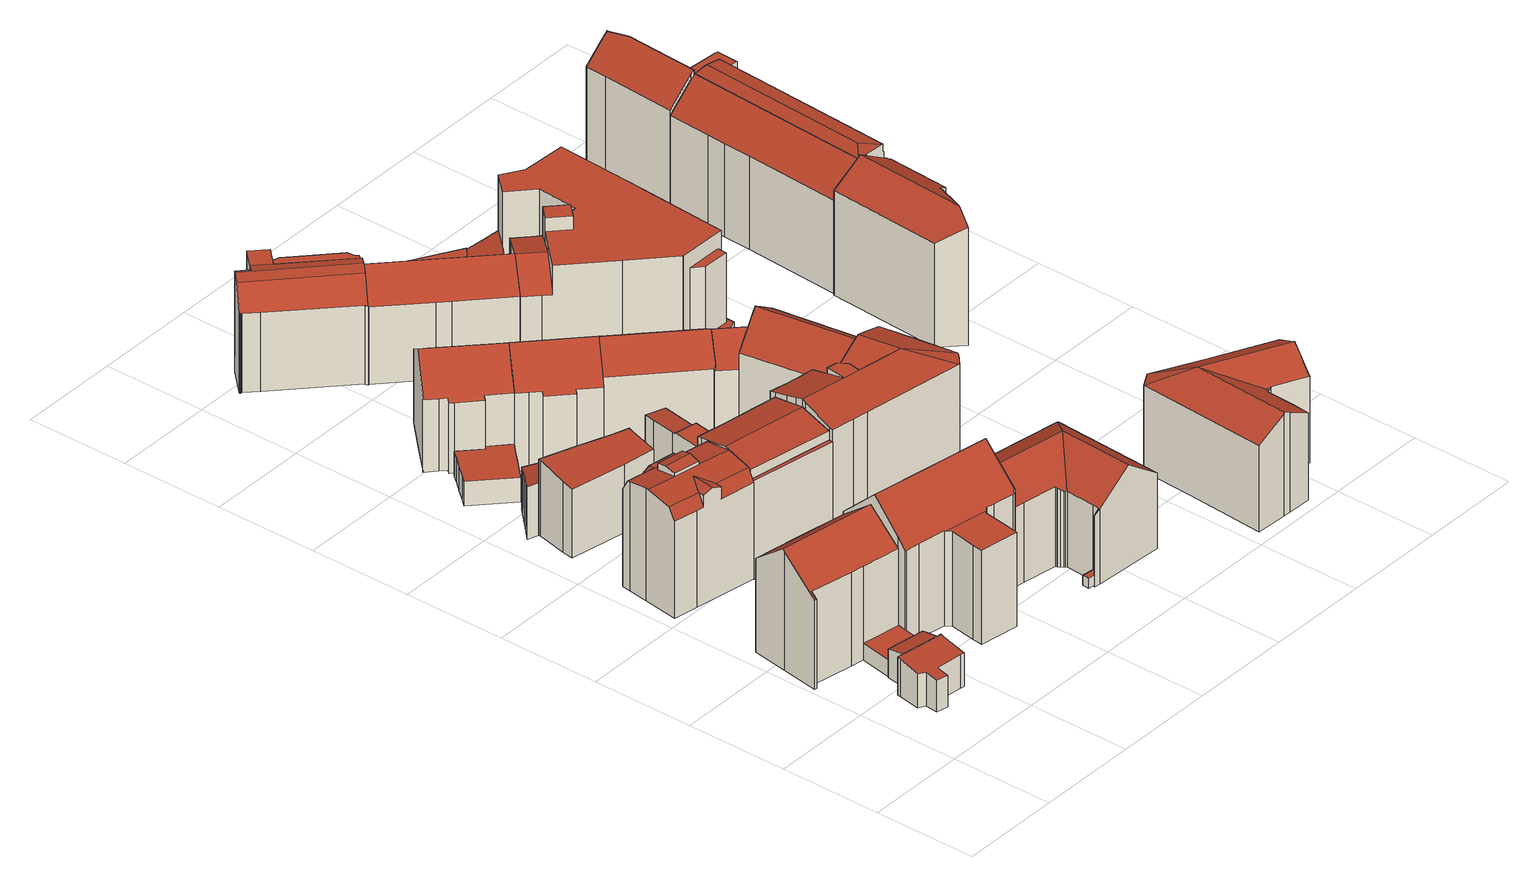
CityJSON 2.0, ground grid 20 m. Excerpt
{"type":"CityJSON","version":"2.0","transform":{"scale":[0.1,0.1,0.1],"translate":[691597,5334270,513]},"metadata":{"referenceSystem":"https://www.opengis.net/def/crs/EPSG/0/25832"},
"CityObjects":{
"building1":{"type":"Building","attributes":{"Gemeindeschluessel":"09162000","HoeheDach":"521.325","HoeheGrund":"513.678","Methode":"2000","NiedrigsteTraufeDesGebaeudes":"519.965","Geometrietyp2DReferenz":"3000","function":"31001_9998","roofType":"1000","measuredHeight":7.65,"storeysAboveGround":2},"geometry":[{"type":"MultiSurface","lod":"2","boundaries":[[[0,1,2,3]],[[4,5,6,7]],[[3,2,8,9]],[[10,11,5,4]],[[7,6,12,13]],[[2,1,14,15,16,17,18,19,12,6,5,11,8]],[[20,14,1,0]],[[13,12,19,21]],[[22,15,14,20]],[[23,18,17,24]],[[25,16,15,22]],[[21,19,18,23]],[[9,8,11,10]],[[9,10,4,7,13,21,23,24,25,22,20,0,3]],[[24,17,16,25]]],"semantics":{"surfaces":[{"type":"WallSurface"},{"type":"RoofSurface"},{"type":"GroundSurface"}],"values":[0,0,0,0,0,1,0,0,0,0,0,0,0,2,0]}}]},
"building2":{"type":"Building","attributes":{"Gemeindeschluessel":"09162000","HoeheDach":"520.788","HoeheGrund":"514.100","Methode":"1000","NiedrigsteTraufeDesGebaeudes":"519.771","Geometrietyp2DReferenz":"3000","function":"31001_2000","roofType":"2100","measuredHeight":6.69,"storeysAboveGround":2},"geometry":[{"type":"MultiSurface","lod":"2","boundaries":[[[26,27,28,29]],[[29,30,31,26]],[[30,32,33,31]],[[31,33,27,26]],[[29,28,32,30]],[[27,33,32,28]]],"semantics":{"surfaces":[{"type":"WallSurface"},{"type":"GroundSurface"},{"type":"RoofSurface"}],"values":[0,1,0,0,0,2]}}]},
"building3":{"type":"Building","attributes":{"Gemeindeschluessel":"09162000","HoeheDach":"538.360","HoeheGrund":"514.333","Methode":"2000","NiedrigsteTraufeDesGebaeudes":"532.131","Geometrietyp2DReferenz":"3000","function":"31001_1000","roofType":"3100","measuredHeight":24.03,"storeysAboveGround":7},"geometry":[{"type":"MultiSurface","lod":"2","boundaries":[[[34,35,36,37,38]],[[39,40,41,42]],[[43,44,45,46]],[[47,48,34,38]],[[49,50,51,52]],[[34,48,53,54,35]],[[55,36,35,54,56]],[[39,42,49,52,45,44,56,54,53]],[[55,43,46,51,50,41,40,47,38,37,36]],[[47,40,39,53,48]],[[50,49,42,41]],[[55,56,44,43]],[[46,45,52,51]]],"semantics":{"surfaces":[{"type":"WallSurface"},{"type":"RoofSurface"},{"type":"GroundSurface"}],"values":[0,0,0,0,0,1,0,1,2,0,0,0,0]}}]},
"building4":{"type":"Building","attributes":{"Gemeindeschluessel":"09162000","HoeheDach":"517.710","HoeheGrund":"514.280","Methode":"1000","NiedrigsteTraufeDesGebaeudes":"517.710","Geometrietyp2DReferenz":"3000","function":"31001_2000","roofType":"1000","measuredHeight":3.43,"storeysAboveGround":1},"geometry":[{"type":"MultiSurface","lod":"2","boundaries":[[[57,58,59,60,61]],[[62,58,57,63]],[[43,60,59,55]],[[55,59,58,62]],[[64,43,55,62,63]],[[64,61,60,43]],[[63,57,61,64]]],"semantics":{"surfaces":[{"type":"RoofSurface"},{"type":"WallSurface"},{"type":"GroundSurface"}],"values":[0,1,1,1,2,1,1]}}]},
"building5":{"type":"Building","attributes":{"Gemeindeschluessel":"09162000","HoeheDach":"538.420","HoeheGrund":"514.666","Methode":"2000","NiedrigsteTraufeDesGebaeudes":"533.963","Geometrietyp2DReferenz":"3000","function":"31001_9998","roofType":"3100","measuredHeight":23.75,"storeysAboveGround":5},"geometry":[{"type":"MultiSurface","lod":"2","boundaries":[[[65,66,67,68]],[[69,70,65,68,71,72,73,74,75,76,77,78,79,80]],[[67,66,81,82,83]],[[84,85,86,87]],[[88,89,90,91]],[[77,76,92,93]],[[94,95,96,97]],[[96,88,91,97]],[[98,99,100,101]],[[100,99,102,103]],[[104,105,95,106,107,108,109,98,101,110,111,112,113,94]],[[82,114,83]],[[71,115,116,72]],[[84,114,82,85]],[[73,112,111,74]],[[117,118,102,99,98]],[[68,67,83,114,84,87,119,115,71]],[[94,113,120,86,85,82,81,106,95]],[[79,117,121,80]],[[115,119,86,120,116]],[[75,74,111,110,122]],[[104,90,89,105]],[[73,72,116,120,113,112]],[[119,87,86]],[[79,78,118,117]],[[101,92,122,110]],[[101,100,103,93,92]],[[95,105,89,88,96]],[[104,94,97,91,90]],[[69,80,121,109,108]],[[69,108,107,70]],[[65,70,107,106,81,66]],[[75,122,92,76]],[[78,77,93,103,102,118]],[[109,121,117,98]]],"semantics":{"surfaces":[{"type":"WallSurface"},{"type":"GroundSurface"},{"type":"RoofSurface"}],"values":[0,1,2,2,2,0,0,2,2,2,2,0,0,2,0,2,0,2,0,2,0,0,0,0,0,2,2,0,0,0,0,0,0,0,2]}}]},
"building6":{"type":"Building","attributes":{"Gemeindeschluessel":"09162000","HoeheDach":"529.402","HoeheGrund":"514.160","Methode":"1000","NiedrigsteTraufeDesGebaeudes":"527.914","Geometrietyp2DReferenz":"3000","function":"31001_9998","roofType":"9999","measuredHeight":15.24,"storeysAboveGround":4},"geometry":[{"type":"MultiSurface","lod":"2","boundaries":[[[123,124,125,126,127,128]],[[128,127,129,130]],[[130,129,131,132]],[[133,134,124,123,128,130,132,135,136,137,138,139,140]],[[136,141,142,137]],[[131,143,141,136,135,132]],[[144,145,139,138,137,142]],[[140,146,147,133]],[[139,145,146,140]],[[127,126,125,148,147,146,145,144,142,141,143,131,129]],[[124,134,133,147,148,125]]],"semantics":{"surfaces":[{"type":"WallSurface"},{"type":"GroundSurface"},{"type":"RoofSurface"}],"values":[0,0,0,1,0,0,0,0,0,2,0]}}]},
"building7":{"type":"Building","attributes":{"Gemeindeschluessel":"09162000","HoeheDach":"518.896","HoeheGrund":"514.990","Methode":"1000","NiedrigsteTraufeDesGebaeudes":"518.896","Geometrietyp2DReferenz":"3000","function":"31001_2000","roofType":"1000","measuredHeight":3.91,"storeysAboveGround":1},"geometry":[{"type":"MultiSurface","lod":"2","boundaries":[[[149,150,151,152]],[[153,154,149,152,155,156]],[[154,157,150,149]],[[158,159,151,150,157,160]],[[156,158,160,153]],[[153,160,157,154]],[[155,159,158,156]],[[152,151,159,155]]],"semantics":{"surfaces":[{"type":"WallSurface"},{"type":"GroundSurface"},{"type":"RoofSurface"}],"values":[0,1,0,2,0,0,0,0]}}]},
"building8":{"type":"Building","attributes":{"Gemeindeschluessel":"09162000","HoeheDach":"540.890","HoeheGrund":"514.604","Methode":"2000","NiedrigsteTraufeDesGebaeudes":"533.470","Geometrietyp2DReferenz":"3000","function":"31001_2000","roofType":"3100","measuredHeight":26.29,"storeysAboveGround":6},"geometry":[{"type":"MultiSurface","lod":"2","boundaries":[[[161,162,163,164]],[[162,165,166,167,168,169,170,163]],[[171,172,173,174]],[[175,166,165,176]],[[177,178,179,180]],[[181,182,183,184]],[[164,163,170,185]],[[186,187,169,168,188]],[[189,190,191,192]],[[171,193,194,195,172]],[[196,197,188,168,167,198,199,191,190,200,173,172,195,201,179,178]],[[175,202,198,167,166]],[[176,165,162,161]],[[195,194,183,182,203,201]],[[204,203,182,181]],[[205,197,196,206]],[[174,173,200,207]],[[185,170,169,187]],[[207,200,190,189]],[[184,183,194,193]],[[186,188,197,205]],[[192,191,199,208]],[[204,180,179,201,203]],[[206,196,178,177]],[[171,174,207,189,192,208,202,175,176,161,164,185,187,186,205,206,177,180,204,181,184,193]],[[208,199,198,202]]],"semantics":{"surfaces":[{"type":"WallSurface"},{"type":"RoofSurface"},{"type":"GroundSurface"}],"values":[0,1,0,0,0,0,0,0,0,0,1,0,0,1,0,0,0,0,0,0,0,0,0,0,2,0]}}]},
"building9":{"type":"Building","attributes":{"Gemeindeschluessel":"09162000","HoeheDach":"524.602","HoeheGrund":"514.130","Methode":"1000","NiedrigsteTraufeDesGebaeudes":"522.568","Geometrietyp2DReferenz":"3000","function":"31001_9998","roofType":"2100","measuredHeight":10.47},"geometry":[{"type":"MultiSurface","lod":"2","boundaries":[[[209,210,211,212]],[[213,214,215,216]],[[212,211,217,218]],[[219,220,210,209]],[[221,222,223,213,216,219,209,212,218,224,225]],[[226,227,225,224,218,217]],[[225,227,228,221]],[[216,215,220,219]],[[221,228,229,222]],[[223,230,214,213]],[[214,230,229,228,227,226,217,211,210,220,215]],[[222,229,230,223]]],"semantics":{"surfaces":[{"type":"WallSurface"},{"type":"GroundSurface"},{"type":"RoofSurface"}],"values":[0,0,0,0,1,0,0,0,0,0,2,0]}}]},
"building10":{"type":"Building","attributes":{"Gemeindeschluessel":"09162000","HoeheDach":"521.733","HoeheGrund":"514.720","Methode":"1000","NiedrigsteTraufeDesGebaeudes":"521.733","Geometrietyp2DReferenz":"3000","function":"31001_2000","roofType":"1000","measuredHeight":7.01},"geometry":[{"type":"MultiSurface","lod":"2","boundaries":[[[231,232,233,234]],[[235,236,233,232,237]],[[238,236,235,239]],[[234,233,236,238]],[[240,237,232,231]],[[240,231,234,238,239]],[[239,235,237,240]]],"semantics":{"surfaces":[{"type":"WallSurface"},{"type":"RoofSurface"},{"type":"GroundSurface"}],"values":[0,1,0,0,0,2,0]}}]},
"building11":{"type":"Building","attributes":{"Gemeindeschluessel":"09162000","HoeheDach":"519.646","HoeheGrund":"514.660","Methode":"1000","NiedrigsteTraufeDesGebaeudes":"519.646","Geometrietyp2DReferenz":"3000","function":"51009_1610","roofType":"1000","measuredHeight":4.99},"geometry":[{"type":"MultiSurface","lod":"2","boundaries":[[[241,242,243,244]],[[245,246,247,248]],[[248,241,244,249,250,251,252,253,254,255,256,257,245]],[[249,258,259,250]],[[258,243,242,247,246,260,261,262,263,264,265,266,259]],[[256,261,260,257]],[[257,260,246,245]],[[251,266,265,252]],[[252,265,264,253]],[[248,247,242,241]],[[250,259,266,251]],[[244,243,258,249]],[[253,264,263,254]],[[262,261,256,255,254,263]]],"semantics":{"surfaces":[{"type":"WallSurface"},{"type":"GroundSurface"},{"type":"RoofSurface"}],"values":[0,0,1,0,2,0,0,0,0,0,0,0,0,0]}}]},
"building12":{"type":"Building","attributes":{"Gemeindeschluessel":"09162000","HoeheDach":"534.284","HoeheGrund":"514.570","Methode":"3100","NiedrigsteTraufeDesGebaeudes":"534.284","Geometrietyp2DReferenz":"3000","function":"31001_9998","roofType":"1000","measuredHeight":19.71},"geometry":[{"type":"MultiSurface","lod":"2","boundaries":[[[267,268,269,270]],[[270,269,271,272]],[[273,274,272,271]],[[268,273,271,269]],[[274,273,268,267]],[[274,267,270,272]]],"semantics":{"surfaces":[{"type":"WallSurface"},{"type":"GroundSurface"},{"type":"RoofSurface"}],"values":[0,1,0,0,2,0]}}]},
"building13":{"type":"Building","attributes":{"Gemeindeschluessel":"09162000","HoeheDach":"537.480","HoeheGrund":"514.570","Methode":"2000","NiedrigsteTraufeDesGebaeudes":"536.149","Geometrietyp2DReferenz":"3000","function":"31001_9998","roofType":"3100","measuredHeight":22.91,"storeysAboveGround":5},"geometry":[{"type":"MultiSurface","lod":"2","boundaries":[[[275,276,277,278]],[[279,280,281,282]],[[283,284,285,286,287,272]],[[288,289,290,270]],[[285,291,280,279,292,286]],[[293,294,295,296]],[[289,288,297,298,299,300]],[[301,302,276,275]],[[293,296,298,297,288,270,303,272,287,286,292,279,282,304,301,275,278,305]],[[282,281,306,304]],[[305,307,294,293]],[[304,306,302,301]],[[296,295,299,298]],[[303,270,290,308,283,272]],[[308,290,289,300,291,285,284,283]],[[278,277,307,305]],[[300,299,295,294,307,277,276,302,306,281,280,291]]],"semantics":{"surfaces":[{"type":"WallSurface"},{"type":"GroundSurface"},{"type":"RoofSurface"}],"values":[0,0,0,0,0,0,0,0,1,0,0,0,0,0,2,0,2]}}]},
"building14":{"type":"Building","attributes":{"Gemeindeschluessel":"09162000","HoeheDach":"533.860","HoeheGrund":"513.746","Methode":"2000","NiedrigsteTraufeDesGebaeudes":"523.020","Geometrietyp2DReferenz":"3000","function":"31001_9998","roofType":"1000","measuredHeight":20.11,"storeysAboveGround":4},"geometry":[{"type":"MultiSurface","lod":"2","boundaries":[[[309,310,311,312]],[[313,314,315,316,317,318]],[[317,316,319,320]],[[310,309,321,322]],[[323,324,325,326,327,328]],[[325,329,330,320,326]],[[331,332,333,321,309,312]],[[320,319,327,326]],[[325,324,334,333,332,329]],[[323,328,315,314]],[[324,323,314,313,335,311,310,322,334]],[[313,318,336,335]],[[328,327,319,316,315]],[[311,335,336,337,331,312]],[[320,330,337,336,318,317]],[[331,337,330,329,332]],[[333,334,322,321]]],"semantics":{"surfaces":[{"type":"WallSurface"},{"type":"RoofSurface"},{"type":"GroundSurface"}],"values":[0,0,0,0,0,1,1,0,0,0,2,0,1,0,1,0,0]}}]},
"building15":{"type":"Building","attributes":{"Gemeindeschluessel":"09162000","HoeheDach":"534.870","HoeheGrund":"515.270","Methode":"2000","NiedrigsteTraufeDesGebaeudes":"529.259","Geometrietyp2DReferenz":"3000","function":"31001_9998","roofType":"3100","measuredHeight":19.6,"storeysAboveGround":4},"geometry":[{"type":"MultiSurface","lod":"2","boundaries":[[[338,339,340,341]],[[342,343,344,345]],[[345,344,346,347]],[[348,346,344,343,340,339,349,350,351,352,353,354]],[[351,355,356,357,358,352]],[[359,360,361,362,355,351,350,349]],[[363,348,354,364]],[[361,360,359,338,341,342,345,347,363,364,365,366,367,368,369,362]],[[369,356,355,362]],[[347,346,348,363]],[[354,353,352,358,357,368,367,366,365,364]],[[359,349,339,338]],[[368,357,356,369]],[[341,340,343,342]]],"semantics":{"surfaces":[{"type":"WallSurface"},{"type":"RoofSurface"},{"type":"GroundSurface"}],"values":[0,0,0,1,1,0,0,2,0,0,0,0,0,0]}}]},
"building16":{"type":"Building","attributes":{"Gemeindeschluessel":"09162000","HoeheDach":"518.792","HoeheGrund":"513.480","Methode":"1000","NiedrigsteTraufeDesGebaeudes":"518.211","Geometrietyp2DReferenz":"3000","function":"31001_2000","roofType":"1000","measuredHeight":5.31,"storeysAboveGround":2},"geometry":[{"type":"MultiSurface","lod":"2","boundaries":[[[370,371,372,373]],[[374,375,371,370]],[[376,377,378,379]],[[378,377,372,371,375]],[[374,370,373,376,379]],[[379,378,375,374]],[[373,372,377,376]]],"semantics":{"surfaces":[{"type":"WallSurface"},{"type":"RoofSurface"},{"type":"GroundSurface"}],"values":[0,0,0,1,2,0,0]}}]},
"building17":{"type":"Building","attributes":{"Gemeindeschluessel":"09162000","HoeheDach":"516.864","HoeheGrund":"514.864","Methode":"1000","NiedrigsteTraufeDesGebaeudes":"516.864","Geometrietyp2DReferenz":"3000","function":"31001_2463","roofType":"1000","measuredHeight":2,"storeysAboveGround":1},"geometry":[{"type":"MultiSurface","lod":"2","boundaries":[[[380,381,382,383]],[[384,385,381,380]],[[380,383,386,387,384]],[[388,382,381,385,389]],[[387,389,385,384]],[[386,388,389,387]],[[383,382,388,386]]],"semantics":{"surfaces":[{"type":"WallSurface"},{"type":"GroundSurface"},{"type":"RoofSurface"}],"values":[0,0,1,2,0,0,0]}}]},
"building18":{"type":"Building","attributes":{"Gemeindeschluessel":"09162000","HoeheDach":"519.925","HoeheGrund":"513.790","Methode":"2000","NiedrigsteTraufeDesGebaeudes":"519.188","Geometrietyp2DReferenz":"3000","function":"31001_2000","roofType":"1000","measuredHeight":6.13},"geometry":[{"type":"MultiSurface","lod":"2","boundaries":[[[390,391,392,393,394,395]],[[396,397,398,399,400,401]],[[392,401,400,393]],[[401,392,391,396]],[[393,400,399,394]],[[395,398,397,390]],[[394,399,398,395]],[[396,391,390,397]]],"semantics":{"surfaces":[{"type":"GroundSurface"},{"type":"RoofSurface"},{"type":"WallSurface"}],"values":[0,1,2,2,2,2,2,2]}}]},
"building19":{"type":"Building","attributes":{"Gemeindeschluessel":"09162000","HoeheDach":"535.082","HoeheGrund":"514.096","Methode":"2000","NiedrigsteTraufeDesGebaeudes":"529.190","Geometrietyp2DReferenz":"3000","function":"31001_9998","roofType":"3100","measuredHeight":20.99,"storeysAboveGround":4},"geometry":[{"type":"MultiSurface","lod":"2","boundaries":[[[402,403,404,405]],[[406,407,408,409]],[[410,411,412,413,414,415,402,405,416,417,406,409,418]],[[417,419,407,406]],[[414,420,421,415]],[[422,408,407,419,423,404,403,424,425,426]],[[410,426,425,427,411]],[[413,428,420,414]],[[418,422,426,410]],[[416,423,419,417]],[[409,408,422,418]],[[424,421,420,428,429,427,425]],[[411,427,429,412]],[[412,429,428,413]],[[415,421,424,403,402]],[[405,404,423,416]]],"semantics":{"surfaces":[{"type":"WallSurface"},{"type":"GroundSurface"},{"type":"RoofSurface"}],"values":[0,0,1,0,0,2,0,0,0,0,0,2,0,0,0,0]}}]},
"building20":{"type":"Building","attributes":{"Gemeindeschluessel":"09162000","HoeheDach":"520.397","HoeheGrund":"513.415","Methode":"1000","NiedrigsteTraufeDesGebaeudes":"520.397","Geometrietyp2DReferenz":"3000","function":"31001_2000","roofType":"1000","measuredHeight":6.98},"geometry":[{"type":"MultiSurface","lod":"2","boundaries":[[[430,431,432,433,434,435]],[[433,432,436,437,438,434]],[[439,436,432,431]],[[440,437,436,439]],[[431,430,435,441,440,439]],[[434,438,437,440,441,435]]],"semantics":{"surfaces":[{"type":"WallSurface"},{"type":"RoofSurface"},{"type":"GroundSurface"}],"values":[0,1,0,0,2,0]}}]},
"building21":{"type":"Building","attributes":{"Gemeindeschluessel":"09162000","HoeheDach":"534.850","HoeheGrund":"514.713","Methode":"2000","NiedrigsteTraufeDesGebaeudes":"528.876","Geometrietyp2DReferenz":"3000","function":"31001_2000","roofType":"3100","measuredHeight":20.14,"storeysAboveGround":5},"geometry":[{"type":"MultiSurface","lod":"2","boundaries":[[[442,443,444,445]],[[446,447,448,449]],[[450,451,452,453,454]],[[455,456,457,458,459,460]],[[450,454,461,462]],[[463,464,465,466]],[[462,461,447,446]],[[452,451,467,468]],[[469,470,471,460,459]],[[469,459,458,472]],[[467,473,457,456,468]],[[452,468,456,455,453]],[[449,448,474,475]],[[476,477,471,470]],[[466,465,477,476]],[[455,478,474,448,447,461,454,453]],[[479,480,443,442]],[[480,479,481,478]],[[451,450,462,446,449,475,481,479,442,445,482,463,466,476,470,469,472,473,467]],[[445,444,483,482]],[[455,460,471,477,465,464,483,444,443,480,478]],[[482,483,464,463]],[[481,475,474,478]],[[457,473,472,458]]],"semantics":{"surfaces":[{"type":"WallSurface"},{"type":"RoofSurface"},{"type":"GroundSurface"}],"values":[0,0,0,1,0,0,0,0,0,0,0,1,0,0,0,1,0,0,2,0,1,0,0,0]}}]},
"building22":{"type":"Building","attributes":{"Gemeindeschluessel":"09162000","HoeheDach":"535.630","HoeheGrund":"515.446","Methode":"2000","NiedrigsteTraufeDesGebaeudes":"531.083","Geometrietyp2DReferenz":"3000","function":"31001_9998","roofType":"3100","measuredHeight":20.18,"storeysAboveGround":5},"geometry":[{"type":"MultiSurface","lod":"2","boundaries":[[[484,485,486,487]],[[488,489,490,491]],[[492,493,494,495]],[[496,497,494,493]],[[491,490,498,499]],[[499,498,500,501]],[[497,502,503,486,485,495,494]],[[504,505,506,507]],[[508,509,510,511,512,513]],[[514,515,516,517,518]],[[519,520,489,488]],[[508,513,505,504]],[[521,496,493,517,516,506,505,513,512]],[[522,521,512,511]],[[523,524,525,526]],[[527,495,485,484]],[[487,486,503,528]],[[529,530,531,532]],[[532,531,510,509]],[[526,525,533,534]],[[528,503,502,535]],[[530,533,525,524,500,498,490,489,520,536,522,511,510,531]],[[507,506,516,515]],[[537,536,520,519]],[[492,518,517,493]],[[537,519,488,491,499,501,523,526,534,529,532,509,508,504,507,515,514,527,484,487,528,535]],[[514,518,492,495,527]],[[501,500,524,523]],[[537,535,502,497,496,521,522,536]],[[534,533,530,529]]],"semantics":{"surfaces":[{"type":"WallSurface"},{"type":"RoofSurface"},{"type":"GroundSurface"}],"values":[0,0,0,1,0,0,1,0,0,0,0,0,1,1,0,0,0,0,0,0,0,1,0,0,1,2,0,0,0,0]}}]},
"building23":{"type":"Building","attributes":{"Gemeindeschluessel":"09162000","HoeheDach":"518.135","HoeheGrund":"513.400","Methode":"1000","NiedrigsteTraufeDesGebaeudes":"518.135","Geometrietyp2DReferenz":"3000","function":"31001_2000","roofType":"1000","measuredHeight":4.74,"storeysAboveGround":1},"geometry":[{"type":"MultiSurface","lod":"2","boundaries":[[[538,539,540,439,440,541,542,543,544,545,546,547]],[[439,548,549,440]],[[539,550,551,540]],[[440,549,552,541]],[[539,538,547,553,554,550]],[[543,555,556,544]],[[542,557,555,543]],[[549,548,551,550,554,553,558,559,556,555,557,552]],[[544,556,559,545]],[[558,553,547,546,545,559]],[[541,552,557,542]],[[540,551,548,439]]],"semantics":{"surfaces":[{"type":"GroundSurface"},{"type":"WallSurface"},{"type":"RoofSurface"}],"values":[0,1,1,1,1,1,1,2,1,1,1,1]}}]},
"building24":{"type":"Building","attributes":{"Gemeindeschluessel":"09162000","HoeheDach":"538.980","HoeheGrund":"513.585","Methode":"2000","NiedrigsteTraufeDesGebaeudes":"517.940","Geometrietyp2DReferenz":"3000","function":"31001_9998","roofType":"2100","measuredHeight":25.39,"storeysAboveGround":6},"geometry":[{"type":"MultiSurface","lod":"2","boundaries":[[[560,561,562,563]],[[564,565,566,567]],[[568,569,570,571]],[[572,573,574,575]],[[576,577,578,579]],[[580,581,582,583]],[[584,563,562,574,573,585,586]],[[575,574,562,561]],[[587,588,589,590]],[[591,592,593,594,595]],[[596,597,593,592]],[[598,599,600,601]],[[602,603,604,605]],[[606,607,578]],[[608,609,610,586,585]],[[611,612,613,614]],[[579,578,607,615,616]],[[617,618,615,607,606]],[[619,620,621,622]],[[595,594,584,617,606,623,582,581,621,620]],[[591,624,619,622,580,583,625,568,571,598,601,587,590,564,567,626,602,605,609,608,572,575,561,560,596,592]],[[627,628,612,611]],[[560,563,597,596]],[[616,627,611,614,604,603,576,579]],[[584,612,628,617]],[[590,589,565,564]],[[601,600,588,587]],[[616,615,618,628,627]],[[609,605,604,614,613,610]],[[606,578,577,629,566,565,589,588,600,599,570,569,630,623]],[[625,630,569,568]],[[595,620,619,624,591]],[[622,621,581,580]],[[612,584,586,610,613]],[[571,570,599,598]],[[608,585,573,572]],[[602,626,629,577,576,603]],[[628,618,617]],[[625,583,582,623,630]],[[567,566,629,626]],[[594,593,597,563,584]]],"semantics":{"surfaces":[{"type":"WallSurface"},{"type":"RoofSurface"},{"type":"GroundSurface"}],"values":[0,0,0,0,0,0,1,0,0,0,0,0,0,0,0,0,0,1,0,1,2,0,0,1,1,0,0,0,0,1,0,0,0,1,0,0,0,0,0,0,1]}}]},
"building25":{"type":"Building","attributes":{"Gemeindeschluessel":"09162000","HoeheDach":"533.976","HoeheGrund":"514.031","Methode":"1000","NiedrigsteTraufeDesGebaeudes":"530.067","Geometrietyp2DReferenz":"3000","function":"31001_9998","roofType":"3100","measuredHeight":19.95,"storeysAboveGround":4},"geometry":[{"type":"MultiSurface","lod":"2","boundaries":[[[631,632,633,634]],[[635,636,637,638,631,634,639,640]],[[639,641,642,640]],[[636,635,640,642,643,644]],[[636,644,645,637]],[[645,644,643,633,632,646]],[[634,633,641,639]],[[638,646,632,631]],[[643,642,641,633]],[[637,645,646,638]]],"semantics":{"surfaces":[{"type":"WallSurface"},{"type":"GroundSurface"},{"type":"RoofSurface"}],"values":[0,1,0,0,0,2,0,0,2,0]}}]},
"building26":{"type":"Building","attributes":{"Gemeindeschluessel":"09162000","HoeheDach":"535.250","HoeheGrund":"515.263","Methode":"2000","NiedrigsteTraufeDesGebaeudes":"520.210","Geometrietyp2DReferenz":"3000","function":"31001_9998","roofType":"3100","measuredHeight":19.99,"storeysAboveGround":4},"geometry":[{"type":"MultiSurface","lod":"2","boundaries":[[[647,648,649,650]],[[651,652,653,654,655,656,657,658]],[[659,654,653,660]],[[661,662,663,664]],[[656,665,666,667,668,649,648,669,670,671,672,657]],[[673,674,663,662,675]],[[676,666,665,677]],[[678,670,669,679]],[[680,681,682,683,684,679,669,648,647]],[[680,685,686,664,663,674,681]],[[687,652,651,688]],[[684,683,689,690]],[[691,677,665,656,655]],[[664,686,692,693,694,661]],[[650,649,668,695]],[[691,659,660,687,688,696,697,698,699,700,701,702,703,704,685,680,647,650,695,705,676,677]],[[673,675,706,707]],[[702,701,706,675,662,661,694]],[[702,694,693,703]],[[679,684,690,678]],[[703,693,692,704]],[[708,689,683,682,673,707,709]],[[701,700,709,707,706]],[[682,681,674,673]],[[697,696,658,657,672]],[[660,653,652,687]],[[691,655,654,659]],[[699,708,709,700]],[[704,692,686,685]],[[697,672,671,698]],[[699,698,671,670,678,690,689,708]],[[705,667,666,676]],[[695,668,667,705]],[[688,651,658,696]]],"semantics":{"surfaces":[{"type":"WallSurface"},{"type":"RoofSurface"},{"type":"GroundSurface"}],"values":[0,1,0,0,1,1,0,0,0,0,0,0,0,1,0,2,1,0,0,1,0,1,0,1,0,0,0,0,0,0,0,0,0,0]}}]},
"building27":{"type":"Building","attributes":{"Gemeindeschluessel":"09162000","HoeheDach":"538.190","HoeheGrund":"513.696","Methode":"2000","NiedrigsteTraufeDesGebaeudes":"533.206","Geometrietyp2DReferenz":"3000","function":"31001_9998","roofType":"3100","measuredHeight":24.49,"storeysAboveGround":5},"geometry":[{"type":"MultiSurface","lod":"2","boundaries":[[[710,711,712,713]],[[714,715,716,717,718]],[[716,715,719,720,721,722,723,724]],[[718,717,711,710]],[[725,726,724,723,727]],[[727,723,722,728]],[[729,720,719,730]],[[725,727,728,731,729,730,714,718,710,713,732,733]],[[712,711,717,716,724,726,734,735]],[[731,721,720,729]],[[730,719,715,714]],[[728,722,721,731]],[[733,734,726,725]],[[713,712,735,732]],[[732,735,734,733]]],"semantics":{"surfaces":[{"type":"WallSurface"},{"type":"RoofSurface"},{"type":"GroundSurface"}],"values":[0,0,1,0,0,0,0,2,1,0,0,0,0,0,0]}}]},
"building28":{"type":"Building","attributes":{"Gemeindeschluessel":"09162000","HoeheDach":"533.974","HoeheGrund":"514.100","Methode":"1000","NiedrigsteTraufeDesGebaeudes":"529.705","Geometrietyp2DReferenz":"3000","function":"31001_9998","roofType":"3100","measuredHeight":19.87,"storeysAboveGround":4},"geometry":[{"type":"MultiSurface","lod":"2","boundaries":[[[736,737,738,739,740]],[[741,742,743,744]],[[745,737,736,741,744,746,747,748,749]],[[736,740,742,741]],[[749,750,751,745]],[[739,738,751,750,752,643]],[[745,751,738,737]],[[744,743,753,746]],[[748,752,750,749]],[[753,643,752,748,747,746]],[[742,740,739,643,753,743]]],"semantics":{"surfaces":[{"type":"WallSurface"},{"type":"GroundSurface"},{"type":"RoofSurface"}],"values":[0,0,1,0,0,2,0,0,0,0,2]}}]},
"building29":{"type":"Building","attributes":{"Gemeindeschluessel":"09162000","HoeheDach":"523.154","HoeheGrund":"515.666","Methode":"2000","NiedrigsteTraufeDesGebaeudes":"521.961","Geometrietyp2DReferenz":"3000","function":"31001_2000","roofType":"2100","measuredHeight":7.49},"geometry":[{"type":"MultiSurface","lod":"2","boundaries":[[[754,755,756,757]],[[758,759,760,761]],[[759,758,762,763]],[[764,765,766,767]],[[768,769,765,764]],[[770,771,763,762]],[[759,763,771,756,755,766,765,769,760]],[[767,766,755,754]],[[762,758,761,768,764,767,754,757,770]],[[757,756,771,770]],[[761,760,769,768]]],"semantics":{"surfaces":[{"type":"WallSurface"},{"type":"RoofSurface"},{"type":"GroundSurface"}],"values":[0,0,0,0,0,0,1,0,2,0,0]}}]},
"building30":{"type":"Building","attributes":{"Gemeindeschluessel":"09162000","HoeheDach":"539.328","HoeheGrund":"515.022","Methode":"2000","NiedrigsteTraufeDesGebaeudes":"519.460","Geometrietyp2DReferenz":"3000","function":"31001_9998","roofType":"1000","measuredHeight":24.31,"storeysAboveGround":7},"geometry":[{"type":"MultiSurface","lod":"2","boundaries":[[[772,773,774,775]],[[776,777,778,779,780,781,782]],[[783,784,778,777]],[[785,786,787,788]],[[789,790,791,792,793,794]],[[795,796,797,798]],[[792,799,800,801,802,803,804,793]],[[789,805,806,772,775,807,808,785,788,809,783,777,776,810,811,812,813,814,815,816,817,790]],[[776,782,818,810]],[[809,819,784,783]],[[792,791,820,821,822,823,824,825,826,818,782,827,797,796,828,774,773,799]],[[807,775,774,828,829,830]],[[807,830,831,808]],[[832,781,780,833]],[[808,831,786,785]],[[815,822,821,816]],[[795,798,779,778,784,819,787,786]],[[834,835,836,837]],[[827,832,833,797]],[[837,836,802,801]],[[788,787,819,809]],[[782,781,832,827]],[[789,794,838,805]],[[811,826,825,812]],[[829,828,796,795]],[[836,835,803,802]],[[772,806,839,800,799,773]],[[816,821,820,817]],[[810,818,826,811]],[[830,829,795,786,831]],[[813,824,823,814]],[[804,803,835,834]],[[839,838,794,793,804,834,837,801,800]],[[805,838,839,806]],[[798,797,833,780,779]],[[812,825,824,813]],[[817,820,791,790]],[[814,823,822,815]]],"semantics":{"surfaces":[{"type":"WallSurface"},{"type":"GroundSurface"},{"type":"RoofSurface"}],"values":[0,0,0,0,0,0,0,1,0,0,2,0,0,2,0,0,2,0,0,0,0,0,0,0,0,2,0,0,0,2,0,0,2,0,0,0,0,0]}}]},
"building31":{"type":"Building","attributes":{"Gemeindeschluessel":"09162000","HoeheDach":"525.509","HoeheGrund":"515.550","Methode":"2000","NiedrigsteTraufeDesGebaeudes":"519.824","Geometrietyp2DReferenz":"3000","function":"31001_2000","roofType":"2100","measuredHeight":9.96},"geometry":[{"type":"MultiSurface","lod":"2","boundaries":[[[840,841,842,843,844,845]],[[846,847,848,849]],[[850,851,852,853]],[[854,855,856,857,851,850,858,859,860,861]],[[862,847,846,863,864,843,842]],[[853,852,865,866]],[[862,842,841,867]],[[866,865,868,869]],[[864,870,871,869,868,872,844,843]],[[873,867,841,840,874,875,876]],[[877,845,844,872,868,865,852,851,857,856,855,854]],[[869,871,870,864,863,846,849,876,875,874,878,861,860,859,858,850,853,866]],[[878,874,840,845,877,854,861]],[[848,847,862,867,873]],[[849,848,873,876]]],"semantics":{"surfaces":[{"type":"RoofSurface"},{"type":"WallSurface"},{"type":"GroundSurface"}],"values":[0,1,1,1,1,1,1,1,1,1,0,2,1,0,1]}}]},
"building32":{"type":"Building","attributes":{"Gemeindeschluessel":"09162000","HoeheDach":"535.672","HoeheGrund":"515.080","Methode":"2000","NiedrigsteTraufeDesGebaeudes":"532.315","Geometrietyp2DReferenz":"3000","function":"31001_1000","roofType":"3100","measuredHeight":20.59,"storeysAboveGround":5},"geometry":[{"type":"MultiSurface","lod":"2","boundaries":[[[879,880,881,882]],[[883,884,885,886]],[[887,888,889,890]],[[891,892,893,894,895,896,883,897,898]],[[899,900,901,902,903,904]],[[905,906,891,898,907,908]],[[909,896,895]],[[910,911,901,900]],[[879,912,913,914,915,880]],[[916,888,887,917,918,884]],[[919,920,921,894,893,892]],[[922,923,886,885,924,925,926,927]],[[896,909,903,902,901,911,881,880,915,928,883]],[[921,929,930,904,903,909,895,894]],[[907,898,897,883,886,923,922]],[[919,892,891,906]],[[924,885,884,918]],[[913,912,879,882,910,900,899,904,930,929,921,920,919,906,905,908,927,926,925,924,918,917,887,890]],[[883,928,915,914,889,888,916,884]],[[890,889,914,913]],[[908,907,922,927]],[[882,881,911,910]]],"semantics":{"surfaces":[{"type":"WallSurface"},{"type":"RoofSurface"},{"type":"GroundSurface"}],"values":[0,1,0,1,0,0,1,0,0,0,0,0,1,0,1,0,0,2,1,0,0,0]}}]},
"building33":{"type":"Building","attributes":{"Gemeindeschluessel":"09162000","HoeheDach":"539.760","HoeheGrund":"514.890","Methode":"2000","NiedrigsteTraufeDesGebaeudes":"518.670","Geometrietyp2DReferenz":"3000","function":"31001_9998","roofType":"3100","measuredHeight":24.87,"storeysAboveGround":1},"geometry":[{"type":"MultiSurface","lod":"2","boundaries":[[[931,932,933,934]],[[935,936,937,938,939,940,941,942]],[[943,944,932,931]],[[945,946,947,948]],[[949,941,940,950]],[[951,952,953,954,955,938,937,936]],[[956,957,947,946,958,959]],[[948,947,957,960]],[[955,933,932,944,961,962,963,964,965,966,939,938]],[[967,951,936,935,942,968]],[[969,966,965,970]],[[962,958,946,945,971,972,963]],[[970,965,964,973]],[[939,966,969,974,950,940]],[[958,962,961,959]],[[968,942,941,949]],[[960,975,976,943,931,934,954,953,952,951,967,968,949,950,974,969,970,973,972,971,945,948]],[[973,964,963,972]],[[934,933,955,954]],[[960,957,956,975]],[[943,976,975,956,959,961,944]]],"semantics":{"surfaces":[{"type":"WallSurface"},{"type":"RoofSurface"},{"type":"GroundSurface"}],"values":[0,1,0,0,0,0,1,0,1,0,0,0,0,0,0,0,2,0,0,0,0]}}]},
"building34":{"type":"Building","attributes":{"Gemeindeschluessel":"09162000","HoeheDach":"539.520","HoeheGrund":"515.250","Methode":"2000","NiedrigsteTraufeDesGebaeudes":"533.818","Geometrietyp2DReferenz":"3000","function":"31001_9998","roofType":"2100","measuredHeight":24.27,"storeysAboveGround":6},"geometry":[{"type":"MultiSurface","lod":"2","boundaries":[[[977,978,979,980]],[[977,981,982,983,984,978]],[[985,986,987,988]],[[989,990,991]],[[992,993,994,989,991,995,996,997,998]],[[988,987,999,1000]],[[1001,1002,1003,1004]],[[1005,1006,1007,983,982,1008,1009,1010,1011]],[[980,979,1012,1013]],[[1014,1015,1016,1017]],[[1018,1019,1020,1021]],[[1022,1023,1002,1001]],[[1024,1003,1002,1023,1012,979,978,984,1025]],[[1026,1027,1019,1018]],[[1013,1012,1023,1022]],[[998,997,1028,1029]],[[1030,1029,1028,1017,1016,986,985]],[[981,977,980,1013,1022,1001,1004,1031,1032,1033,1034,994,993,992,998,1029,1030,985,988,1000,1026,1018,1021,1035,1010,1009,1008,982]],[[1032,1031,1024,1025,1036,1033]],[[997,996,1037,1028]],[[1004,1003,1024,1031]],[[996,995,1006,1005,1037]],[[990,1036,1025,984,983,1007,991]],[[1000,999,1027,1026]],[[1028,1037,1005,1011,1014,1017]],[[1016,1015,1020,1019,1027,999,987,986]],[[1007,1006,995,991]],[[1015,1014,1011,1010,1035,1021,1020]],[[994,1034,1033,1036,990,989]]],"semantics":{"surfaces":[{"type":"WallSurface"},{"type":"RoofSurface"},{"type":"GroundSurface"}],"values":[0,0,0,1,0,0,0,0,0,0,0,0,1,0,0,0,0,2,0,1,0,1,1,0,1,1,0,0,0]}}]},
"building35":{"type":"Building","attributes":{"Gemeindeschluessel":"09162000","HoeheDach":"539.990","HoeheGrund":"515.568","Methode":"2000","NiedrigsteTraufeDesGebaeudes":"526.311","Geometrietyp2DReferenz":"3000","function":"31001_9998","roofType":"2100","measuredHeight":24.42,"storeysAboveGround":6},"geometry":[{"type":"MultiSurface","lod":"2","boundaries":[[[1038,1039,1040,1041,1042]],[[1043,1044,1045,1046]],[[1047,1048,1046,1045]],[[1043,1046,1048,1049,1041,1040,1050,1051,1052,1053]],[[1054,1055,1056,1049,1048]],[[1057,1053,1052,1058]],[[1059,1060,1061,1062]],[[1063,1064,1065,1066]],[[1067,1068,1069,1070]],[[1038,1042,1071,1072]],[[1066,1065,1073,1074]],[[1075,1076,1077,1078]],[[1070,1069,1064,1063]],[[1079,1071,1042,1041,1049,1056]],[[1075,1080,1079,1056,1055,1076]],[[1062,1061,1068,1067]],[[1054,1073,1065,1064,1069,1068,1061,1060,1081,1082,1077,1076,1055]],[[1051,1083,1058,1052]],[[1083,1051,1050,1084]],[[1074,1073,1054,1048,1047]],[[1078,1077,1082,1085]],[[1083,1084,1039,1038,1072,1080,1075,1078,1085,1086,1059,1062,1067,1070,1063,1066,1074,1047,1045,1044,1057,1058]],[[1044,1043,1053,1057]],[[1072,1071,1079,1080]],[[1085,1082,1081,1086]],[[1084,1050,1040,1039]],[[1086,1081,1060,1059]]],"semantics":{"surfaces":[{"type":"WallSurface"},{"type":"RoofSurface"},{"type":"GroundSurface"}],"values":[0,0,0,1,0,0,0,0,0,0,0,0,0,1,0,0,1,0,0,0,0,2,0,0,0,0,0]}}]}
},
"vertices":[
[85,106,7],[85,106,70],[88,131,74],[88,131,7],[83,188,7],[83,188,83],[101,185,83],[101,185,7],[74,138,75],[74,138,7],[82,182,7],[82,182,82],[177,174,83],[177,174,7],[108,102,70],[111,125,73],[162,119,74],[171,118,74],[178,168,82],[179,174,83],[108,102,7],[179,174,7],[111,125,7],[178,168,7],[171,118,7],[162,119,7],
[177,174,11],[177,174,78],[101,185,78],[101,185,11],[108,228,11],[184,217,11],[108,228,68],[184,217,68],
[114,428,200],[215,411,200],[215,411,13],[140,423,13],[114,428,13],[14,371,250],[14,371,13],[2,298,13],[2,298,191],[119,290,13],[119,290,200],[93,294,200],[93,294,13],[25,442,13],[25,442,200],[6,297,191],[6,297,13],[8,309,13],[8,309,201],[15,375,254],[205,344,254],[195,278,13],[195,278,201],
[184,217,47],[192,260,47],[195,278,47],[119,290,47],[108,228,47],[192,260,13],[184,217,13],[108,228,13],
[183,581,17],[183,581,224],[182,574,210],[182,574,17],[196,663,17],[193,639,17],[59,595,17],[11,603,17],[21,673,17],[26,710,17],[29,728,17],[75,721,17],[77,729,17],[153,717,17],[152,709,17],[202,700,17],[184,586,234],[114,598,234],[112,586,210],[93,589,240],[101,638,240],[76,605,234],[74,593,234],[132,668,254],[135,688,249],[82,697,249],[79,677,254],[75,721,211],[77,729,211],[76,656,243],[128,647,243],[128,647,249],[76,656,249],[136,698,234],[138,708,234],[85,717,234],[84,706,234],[152,717,211],[77,729,212],[82,697,236],[135,688,236],[192,636,243],[193,639,242],[196,663,238],[200,687,234],[27,716,234],[26,710,235],[21,673,242],[20,666,243],[112,586,234],[59,595,210],[11,603,211],[152,709,210],[153,717,210],[74,593,210],[12,615,234],[202,700,210],[29,728,212],
[218,819,12],[221,818,12],[221,818,149],[218,819,149],[157,828,149],[157,828,12],[46,849,149],[46,849,12],[49,871,153],[49,871,12],[230,875,12],[229,870,12],[61,924,12],[62,930,12],[63,934,12],[133,911,12],[201,888,12],[231,879,12],[62,930,163],[63,934,164],[61,924,162],[133,911,162],[201,888,160],[231,879,160],[230,875,159],[229,870,158],
[163,780,20],[163,780,59],[213,772,59],[213,772,20],[152,709,20],[153,717,20],[203,710,20],[202,701,20],[153,717,59],[202,701,59],[203,710,59],[152,709,59],
[350,152,16],[350,152,205],[273,164,205],[273,164,16],[353,172,205],[361,226,205],[367,230,205],[277,245,205],[284,236,205],[275,184,205],[436,226,16],[436,226,212],[433,226,212],[433,226,16],[361,226,16],[353,172,16],[192,260,16],[192,260,205],[195,278,224],[195,278,16],[378,383,16],[378,383,206],[414,378,206],[414,378,16],[275,184,16],[276,246,16],[284,236,16],[276,246,206],[431,223,16],[431,223,208],[428,223,208],[428,223,16],[456,371,16],[456,371,206],[445,296,279],[194,259,205],[221,255,206],[371,233,208],[386,230,208],[432,227,212],[204,335,279],[371,233,16],[215,411,206],[215,411,16],[221,255,16],[194,259,16],[432,227,16],[386,230,16],
[76,976,11],[76,976,105],[93,992,99],[93,992,11],[63,934,11],[63,934,116],[42,941,116],[42,941,11],[103,1003,96],[103,1003,11],[60,959,11],[60,959,110],[215,902,11],[208,895,11],[201,888,11],[154,972,11],[234,923,11],[154,972,99],[234,923,105],[215,902,111],[208,895,114],[201,888,116],
[157,828,17],[157,828,87],[221,818,87],[221,818,17],[163,780,87],[213,772,87],[150,782,87],[213,772,17],[163,780,17],[150,782,17],
[144,1045,17],[144,1045,66],[126,1027,66],[126,1027,17],[180,1082,17],[180,1082,66],[162,1064,66],[162,1064,17],[112,1012,17],[44,1077,17],[57,1092,17],[73,1111,17],[89,1130,17],[102,1145,17],[104,1143,17],[139,1110,17],[144,1116,17],[112,1012,66],[44,1077,66],[144,1116,66],[139,1110,66],[104,1143,66],[102,1145,66],[89,1130,66],[73,1111,66],[57,1092,66],
[353,553,213],[352,545,213],[352,545,16],[353,553,16],[182,574,16],[183,581,16],[182,574,213],[183,581,213],
[268,699,16],[268,699,232],[327,690,232],[327,690,16],[196,663,16],[196,663,241],[202,701,233],[202,701,16],[183,581,232],[185,591,234],[193,639,244],[193,639,16],[185,591,16],[362,611,16],[362,611,243],[353,553,231],[194,645,245],[194,645,16],[368,655,16],[368,655,237],[366,635,241],[366,635,16],[363,618,16],[364,620,16],[364,620,244],[363,618,245],[207,709,16],[207,709,232],[184,581,16],[203,710,16],[372,683,16],[203,710,232],[372,683,232],[184,581,232],
[231,879,100],[231,879,7],[230,875,7],[230,875,100],[213,772,7],[204,710,7],[204,710,209],[212,766,209],[212,766,207],[213,772,207],[257,758,209],[257,758,200],[233,878,100],[233,878,7],[207,709,7],[268,699,7],[268,699,170],[248,702,200],[248,702,209],[207,709,209],[286,829,174],[269,832,200],[224,839,100],[286,829,100],[291,859,100],[291,859,7],[221,818,7],[221,818,207],[224,839,207],
[144,1116,23],[144,1116,168],[139,1110,163],[139,1110,23],[102,1145,23],[102,1145,163],[95,1151,163],[95,1151,23],[101,1157,168],[101,1157,23],[89,1168,168],[180,1082,168],[182,1083,170],[231,1134,219],[122,1238,219],[72,1187,170],[70,1186,168],[280,1185,170],[189,1273,170],[173,1289,169],[172,1289,170],[180,1082,23],[182,1083,23],[231,1134,23],[280,1185,23],[89,1168,23],[70,1186,23],[72,1187,23],[122,1238,23],[172,1289,23],[173,1289,23],[189,1273,23],
[234,923,5],[234,923,58],[285,976,58],[285,976,5],[215,902,5],[215,902,58],[317,945,5],[317,945,52],[262,889,52],[262,889,5],
[532,138,19],[532,138,39],[531,126,39],[531,126,19],[508,141,19],[508,141,39],[519,126,19],[507,127,19],[519,126,39],[507,127,39],
[327,690,8],[348,840,8],[378,830,8],[392,826,8],[373,695,8],[372,683,8],[348,840,62],[327,690,62],[372,683,69],[373,695,69],[392,826,69],[378,830,67],
[305,996,11],[305,996,185],[288,979,167],[288,979,11],[210,1044,11],[210,1044,162],[215,1049,167],[215,1049,11],[180,1082,11],[280,1185,11],[298,1168,11],[387,1082,11],[346,1039,11],[338,1031,11],[254,1011,11],[250,1006,11],[198,1065,11],[250,1006,162],[346,1039,211],[338,1031,220],[198,1065,167],[254,1011,167],[337,1030,221],[229,1132,221],[180,1082,167],[280,1185,165],[387,1082,166],[298,1168,166],
[401,690,4],[412,687,4],[412,687,74],[401,690,74],[373,695,74],[373,695,4],[430,813,74],[392,826,74],[374,698,74],[430,813,4],[392,826,4],[374,698,4],
[531,200,17],[531,200,169],[528,204,171],[528,204,17],[519,126,17],[519,126,159],[531,126,167],[531,126,17],[531,123,17],[670,115,17],[670,115,168],[601,119,219],[531,123,167],[609,266,219],[681,335,168],[681,336,168],[475,369,168],[456,371,168],[445,292,219],[519,124,159],[519,124,17],[525,210,17],[525,210,175],[524,212,176],[524,212,17],[682,334,17],[682,334,168],[456,371,17],[436,226,17],[436,226,176],[475,369,17],[681,336,17],[532,138,168],[532,138,17],[455,223,17],[455,223,176],[535,196,168],[533,198,17],[533,198,168],[535,196,17],[525,208,17],[525,208,174],
[208,1603,25],[208,1603,197],[289,1526,197],[289,1526,25],[205,1418,25],[205,1418,181],[206,1419,182],[206,1419,25],[190,1608,221],[160,1577,221],[182,1600,197],[190,1608,197],[266,1475,221],[289,1498,197],[81,1539,183],[81,1539,25],[59,1561,183],[59,1561,25],[296,1505,197],[291,1510,197],[101,1608,25],[101,1608,225],[120,1591,225],[120,1591,25],[98,1609,25],[56,1565,25],[56,1565,184],[80,1590,221],[96,1606,226],[98,1609,226],[162,1635,25],[130,1602,25],[130,1602,221],[132,1604,221],[162,1635,221],[208,1415,25],[208,1415,181],[251,1459,226],[235,1443,221],[57,1562,25],[57,1562,183],[56,1561,181],[56,1561,25],[190,1608,25],[291,1510,25],[57,1563,25],[57,1563,183],[55,1564,183],[55,1564,25],[55,1562,181],[55,1562,25],[296,1505,25],[209,1416,182],[209,1416,25],
[467,837,4],[466,837,4],[435,811,4],[378,830,4],[384,844,4],[389,853,4],[392,859,4],[439,868,4],[469,839,4],[470,838,4],[430,813,51],[392,826,51],[466,837,51],[435,811,51],[378,830,51],[470,838,51],[467,837,51],[389,853,51],[392,859,51],[384,844,51],[469,839,51],[439,868,51],
[655,526,6],[642,605,6],[642,605,238],[655,526,237],[447,682,6],[447,682,238],[453,681,238],[453,681,6],[366,635,6],[366,635,255],[368,655,249],[368,655,6],[583,669,6],[583,669,254],[632,676,237],[632,676,6],[465,680,49],[465,680,238],[461,645,248],[461,645,49],[353,553,6],[353,553,239],[362,611,257],[362,611,6],[579,586,260],[575,668,257],[567,666,260],[412,687,6],[412,687,238],[422,686,238],[422,686,6],[428,533,6],[631,503,6],[631,503,237],[630,503,237],[428,533,237],[651,521,6],[651,521,237],[372,683,6],[372,683,241],[373,695,238],[373,695,6],[492,675,6],[492,675,49],[495,656,49],[495,656,6],[455,605,260],[461,645,260],[575,668,6],[554,665,6],[554,665,254],[516,620,49],[516,620,236],[510,658,236],[510,658,49],[480,642,260],[480,642,49],[488,600,260],[492,624,260],[397,538,6],[397,538,237],[352,545,237],[352,545,6],[364,619,260],[404,537,6],[364,620,6],[453,682,6],[492,624,49],[492,624,236],[453,682,238],[364,620,260],
[338,1031,10],[338,1031,203],[346,1039,210],[346,1039,10],[482,909,10],[444,869,10],[439,868,10],[304,996,10],[387,1082,10],[522,953,10],[387,1082,171],[522,953,171],[482,909,210],[444,869,174],[439,868,171],[304,996,171],
[338,1464,23],[338,1464,178],[378,1426,178],[378,1426,23],[210,1415,177],[211,1416,178],[292,1338,178],[310,1320,178],[392,1242,178],[434,1287,222],[253,1461,222],[209,1416,177],[310,1320,23],[292,1338,23],[354,1566,88],[354,1566,94],[396,1527,94],[396,1527,88],[435,1288,221],[476,1330,179],[446,1361,178],[395,1410,178],[340,1465,177],[298,1506,177],[297,1505,178],[296,1505,178],[354,1524,116],[394,1524,96],[353,1566,95],[476,1330,23],[435,1288,23],[298,1506,72],[340,1465,72],[385,1515,23],[385,1515,96],[355,1482,95],[354,1481,94],[354,1481,72],[413,1546,23],[413,1546,88],[211,1416,23],[210,1415,23],[312,1521,94],[312,1521,72],[392,1242,23],[415,1547,88],[415,1548,88],[374,1588,88],[395,1410,23],[209,1416,23],[296,1505,23],[297,1505,23],[312,1521,23],[312,1522,23],[347,1559,23],[374,1588,23],[415,1548,23],[415,1547,23],[446,1361,23],[347,1559,95],[313,1523,96],[312,1521,95],[312,1522,95],
[495,656,7],[495,656,203],[492,675,203],[492,675,7],[575,668,7],[575,668,243],[563,666,252],[554,665,245],[554,665,7],[583,669,237],[632,676,202],[601,877,202],[554,863,237],[536,858,250],[533,857,252],[523,854,7],[523,854,244],[536,858,7],[554,863,7],[632,676,7],[583,669,7],[601,877,7],[466,837,7],[470,838,7],[470,838,206],[466,837,202],
[523,854,11],[536,858,11],[536,858,209],[536,858,210],[523,854,202],[470,838,11],[470,838,167],[439,868,167],[439,868,11],[553,863,11],[444,869,11],[482,909,11],[522,953,11],[601,877,11],[601,877,167],[553,863,198],[522,953,167],[444,869,170],
[385,1515,27],[385,1515,90],[413,1546,98],[413,1546,27],[422,1541,27],[422,1541,99],[421,1539,98],[421,1539,27],[415,1548,27],[415,1548,99],[530,1469,27],[530,1469,102],[491,1428,90],[491,1428,27],[423,1537,27],[423,1537,98],[415,1547,27],[415,1547,99],
[587,1055,20],[587,1055,236],[515,1124,236],[515,1124,20],[556,1269,20],[521,1301,20],[521,1301,205],[522,1300,205],[522,1300,263],[556,1269,263],[556,1269,236],[509,1312,20],[509,1312,205],[435,1288,20],[435,1288,220],[476,1330,207],[476,1330,20],[685,1049,20],[696,1231,20],[696,1231,236],[685,1053,236],[685,1053,65],[685,1049,65],[474,1250,220],[474,1250,236],[499,1276,236],[499,1276,212],[588,1054,236],[588,1054,65],[604,1054,65],[604,1054,204],[676,1053,204],[676,1053,65],[684,1025,20],[637,1007,20],[418,1216,20],[392,1242,20],[482,1337,20],[565,1275,20],[576,1279,20],[583,1280,20],[588,1361,20],[543,1402,20],[577,1439,20],[618,1414,20],[706,1410,20],[565,1275,236],[482,1337,205],[706,1410,236],[618,1414,236],[577,1439,236],[543,1402,236],[588,1361,236],[583,1280,236],[576,1279,236],[533,1244,236],[431,1204,236],[431,1204,177],[418,1216,177],[392,1242,177],[533,1244,263],[499,1276,263],[675,1035,65],[675,1035,204],[623,1036,204],[623,1036,65],[684,1025,65],[637,1007,65],
[461,1377,100],[459,1375,99],[489,1345,99],[493,1349,101],[526,1384,125],[454,1385,100],[482,1337,25],[482,1337,68],[476,1331,68],[476,1331,25],[530,1469,25],[530,1469,99],[552,1454,112],[552,1454,25],[451,1387,98],[461,1397,99],[487,1424,99],[491,1428,99],[491,1428,25],[487,1424,25],[461,1397,25],[451,1387,25],[489,1345,68],[489,1345,25],[493,1349,25],[577,1439,125],[577,1439,25],[459,1375,68],[543,1402,125],[543,1402,25],[526,1384,25],[526,1385,25],[526,1385,125],[446,1361,68],[461,1377,25],[459,1375,25],[446,1361,25],[451,1387,99],[454,1385,25],
[1041,124,21],[1041,124,226],[1036,113,219],[1036,113,21],[884,203,227],[854,286,193],[825,270,193],[825,269,193],[1045,192,21],[1045,192,193],[1070,180,193],[1070,180,21],[884,8,221],[932,7,195],[934,39,196],[936,96,196],[942,99,193],[943,107,193],[880,137,227],[873,9,227],[991,85,21],[1016,73,21],[1016,73,194],[991,85,194],[952,103,194],[952,103,21],[873,9,21],[884,8,21],[871,9,225],[871,9,21],[951,103,193],[1027,96,21],[1027,96,208],[1042,126,21],[1046,133,21],[1046,133,222],[1042,126,227],[950,238,193],[950,238,21],[854,286,21],[932,7,21],[934,39,21],[936,96,21],[809,11,193],[819,167,193],[825,270,21],[825,269,21],[819,167,21],[809,11,21],[947,173,227],[942,99,21],[951,103,21],
[996,833,19],[996,833,243],[971,795,257],[971,795,19],[925,728,253],[927,726,254],[929,728,255],[951,764,268],[964,985,268],[960,985,265],[900,989,228],[887,764,228],[1005,849,19],[1005,849,238],[1062,975,19],[1062,975,57],[1126,971,57],[1126,971,19],[900,989,19],[960,985,19],[927,726,19],[929,728,19],[951,764,19],[962,780,19],[962,780,262],[1109,881,57],[1121,926,57],[1035,978,57],[1028,856,57],[1121,926,19],[1028,856,224],[1035,978,224],[1028,979,228],[1028,981,228],[1020,981,233],[978,984,259],[925,728,19],[887,764,19],[978,984,19],[1020,981,19],[1035,978,19],[1028,979,19],[1028,981,19],[964,985,19],[1109,881,19],[1028,856,19],
[1082,1338,22],[1082,1338,210],[1077,1260,210],[1077,1260,22],[1082,1340,22],[1082,1343,22],[1082,1343,210],[1082,1340,210],[900,989,22],[900,989,208],[911,1177,208],[911,1177,22],[1020,981,246],[1021,997,246],[1018,982,247],[1017,982,22],[1018,982,22],[1020,981,22],[1018,982,261],[1017,982,261],[978,984,261],[978,984,22],[914,1232,208],[914,1232,22],[1071,1152,22],[1071,1152,210],[1069,1106,210],[1069,1106,22],[1009,1348,265],[1039,1346,261],[1039,1346,247],[1039,1346,22],[1009,1348,22],[1001,1349,22],[1001,1349,264],[1075,1222,210],[1075,1222,22],[980,1350,261],[980,1350,262],[959,985,262],[959,985,261],[921,1354,22],[921,1354,208],[976,1351,258],[976,1351,22],[1074,1206,22],[1074,1206,210],[1066,1048,210],[1030,1049,240],[916,1270,22],[916,1270,208],[960,985,261],[960,985,22],[959,985,22],[1066,1048,22],[1030,1049,22],[1023,1049,22],[1021,997,22],[980,1350,22],[1023,1049,246],[990,1012,265],
[1082,1348,26],[1084,1391,26],[1084,1391,229],[1084,1386,234],[1082,1348,234],[1035,1492,134],[1035,1492,26],[1035,1490,26],[1035,1490,136],[986,1493,26],[986,1493,136],[980,1393,234],[1085,1413,207],[1087,1444,177],[1090,1489,133],[1089,1489,133],[986,1493,270],[978,1350,270],[978,1350,234],[1089,1489,26],[1090,1489,26],[932,1540,26],[932,1540,218],[932,1541,218],[932,1541,26],[982,1539,26],[982,1539,264],[982,1537,264],[982,1537,26],[977,1539,26],[977,1539,259],[980,1538,262],[980,1538,26],[1082,1343,234],[1082,1343,26],[986,1495,270],[986,1495,26],[977,1350,26],[977,1350,270],[972,1351,265],[972,1351,26],[1001,1349,234],[1001,1349,26],[930,1498,218],[921,1354,218],[1087,1444,26],[1085,1413,26],[921,1354,26],[930,1498,26]
]}
